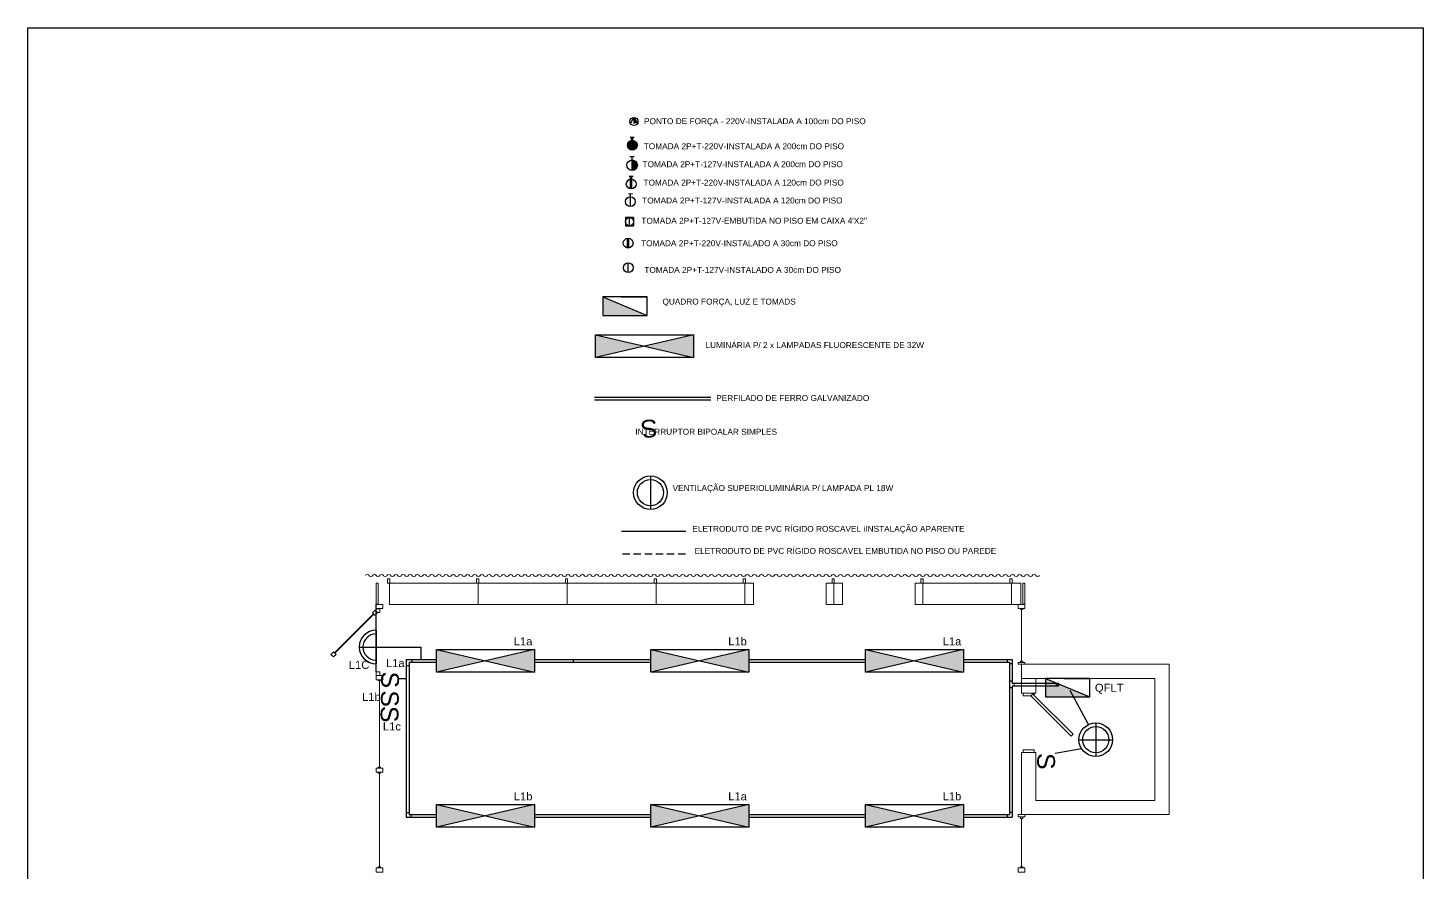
# Model space of a CAD drawing. Extents: x -31682 to -12847, y -2484 to 19259.
# Drawn here: x -31682 to -12847, y 7859 to 19259 of the extents above; entities that cross this region are included whole.
import ezdxf

# ---------------------------------------------------------------- set-up
doc = ezdxf.new("R2010")
doc.units = 0
doc.header["$LTSCALE"] = 5
doc.header["$MEASUREMENT"] = 0
doc.header["$PDMODE"] = 35
doc.header["$PDSIZE"] = 5
doc.linetypes.add('HIDDEN', pattern=[0.375, 0.25, -0.125])
doc.layers.get('Defpoints').update_dxf_attribs({"color": 6, "linetype": 'CONTINUOUS'})
for name, color, linetype, lineweight in [('Anotações', 54, 'CONTINUOUS', 5), ('ArqElet', 11, 'CONTINUOUS', 5), ('Visto', 144, 'CONTINUOUS', 9)]:
    doc.layers.add(name, color=color, linetype=linetype, lineweight=lineweight)
doc.styles.get("Standard").update_dxf_attribs({"font": 'arial.ttf'})

# ---------------------------------------------------------------- blocks, each defined once
blk = doc.blocks.new('lum')
at = {"layer": 'Defpoints'}
h = blk.add_hatch(color=3, dxfattribs=at)
h.dxf.hatch_style = 1
h.paths.add_polyline_path([(-24020, 15113), (-24020, 14807), (-23358, 14960)])
h.paths.add_polyline_path([(-22696, 14807), (-22696, 15113), (-23358, 14960)])
at = {"layer": 'Defpoints', "color": 3}
for p, q in [((-24020, 15113), (-22696, 14807)), ((-22696, 15113), (-24020, 14807))]:
    blk.add_line(p, q, dxfattribs=at)
blk.add_lwpolyline([(-24020, 15113), (-22696, 15113), (-22696, 14807), (-24020, 14807)], close=True, dxfattribs=at)
blk = doc.blocks.new('TP')
at = {"layer": 'Defpoints'}
for p, q in [((7873, -17549), (7782, -17549)), ((7782, -17549), (7782, -17641)), ((7827, -17641), (7827, -17549)), ((7873, -17549), (7873, -17641)), ((7782, -17641), (7873, -17641))]:
    blk.add_line(p, q, dxfattribs=at)
blk.add_circle((7827, -17595), 45.7, dxfattribs=at)

msp = doc.modelspace()

# ---------------------------------------------------------------- hatches: boundary and pattern name
at = {"layer": 'Defpoints'}
h = msp.add_hatch(color=3, dxfattribs=at)
h.dxf.hatch_style = 1
h.paths.add_polyline_path([(-23501, 18050), (-23501, 17968), (-23453, 17968)])
h = msp.add_hatch(color=256, dxfattribs=at)
h.dxf.hatch_style = 1
h.paths.add_polyline_path([(-23514, 17610, 0.371046), (-23458, 17675, 0.371046), (-23514, 17740)])
h.paths.add_polyline_path([(-23534, 17740, 0.371046), (-23590, 17675, 0.371046), (-23534, 17610)])
h = msp.add_hatch(color=256, dxfattribs=at)
h.dxf.hatch_style = 1
h.paths.add_polyline_path([(-23526, 17333, 0.414214), (-23455, 17404, 0.414214), (-23526, 17475)])
h = msp.add_hatch(color=1, dxfattribs=at)
h.dxf.hatch_style = 1
h.paths.add_polyline_path([(-23923, 15375), (-23323, 15375), (-23923, 15625)])
h = msp.add_hatch(color=1, dxfattribs=at)
h.dxf.hatch_style = 1
h.paths.add_polyline_path([(-17945, 10475), (-17945, 10225), (-17345, 10225)])

# ---------------------------------------------------------------- linework, layer by layer
at = {"layer": 'ArqElet'}
for p, q in [((-27126, 11864), (-27119, 11875)), ((-27119, 11875), (-27102, 11879)), ((-27102, 11879), (-27084, 11875)), ((-27084, 11875), (-27070, 11853)), ((-27036, 11853), (-27022, 11875)), ((-27022, 11875), (-27005, 11879)), ((-27005, 11879), (-26988, 11875)), ((-26988, 11875), (-26973, 11853)), ((-26932, 11864), (-26925, 11875)), ((-26925, 11875), (-26908, 11879)), ((-26908, 11879), (-26891, 11875)), ((-26891, 11875), (-26884, 11864)), ((-26835, 11864), (-26828, 11875)), ((-26828, 11875), (-26811, 11879)), ((-26811, 11879), (-26794, 11875)), ((-26794, 11875), (-26787, 11864)), ((-26739, 11864), (-26731, 11875)), ((-26731, 11875), (-26714, 11879)), ((-26714, 11879), (-26697, 11875)), ((-26697, 11875), (-26683, 11853)), ((-26649, 11853), (-26635, 11875)), ((-26635, 11875), (-26618, 11879)), ((-26618, 11879), (-26600, 11875)), ((-26600, 11875), (-26586, 11853)), ((-26552, 11853), (-26538, 11875)), ((-26538, 11875), (-26521, 11879)), ((-26521, 11879), (-26504, 11875)), ((-26504, 11875), (-26489, 11853)), ((-26455, 11853), (-26441, 11875)), ((-26441, 11875), (-26424, 11879)), ((-26424, 11879), (-26407, 11875)), ((-26407, 11875), (-26400, 11864)), ((-26351, 11864), (-26344, 11875)), ((-26344, 11875), (-26327, 11879)), ((-26327, 11879), (-26310, 11875)), ((-26310, 11875), (-26303, 11864)), ((-26255, 11864), (-26247, 11875)), ((-26247, 11875), (-26230, 11879)), ((-26230, 11879), (-26213, 11875)), ((-26213, 11875), (-26206, 11864)), ((-26158, 11864), (-26151, 11875)), ((-26151, 11875), (-26134, 11879)), ((-26134, 11879), (-26116, 11875)), ((-26116, 11875), (-26109, 11864)), ((-26061, 11864), (-26054, 11875)), ((-26054, 11875), (-26037, 11879)), ((-26037, 11879), (-26020, 11875)), ((-26020, 11875), (-26013, 11864)), ((-25964, 11864), (-25957, 11875)), ((-25957, 11875), (-25940, 11879)), ((-25940, 11879), (-25923, 11875)), ((-25923, 11875), (-25909, 11853)), ((-25874, 11853), (-25860, 11875)), ((-25860, 11875), (-25843, 11879)), ((-25843, 11879), (-25826, 11875)), ((-25826, 11875), (-25819, 11864)), ((-25771, 11864), (-25763, 11875)), ((-25763, 11875), (-25746, 11879)), ((-25746, 11879), (-25729, 11875)), ((-25729, 11875), (-25722, 11864)), ((-25681, 11853), (-25667, 11875)), ((-25667, 11875), (-25650, 11879)), ((-25650, 11879), (-25632, 11875)), ((-25632, 11875), (-25625, 11864)), ((-25577, 11864), (-25570, 11875)), ((-25570, 11875), (-25553, 11879)), ((-25553, 11879), (-25536, 11875)), ((-25536, 11875), (-25529, 11864)), ((-25480, 11864), (-25473, 11875)), ((-25473, 11875), (-25456, 11879)), ((-25456, 11879), (-25439, 11875)), ((-25439, 11875), (-25432, 11864)), ((-25383, 11864), (-25376, 11875)), ((-25376, 11875), (-25359, 11879)), ((-25359, 11879), (-25342, 11875)), ((-25342, 11875), (-25335, 11864)), ((-25287, 11864), (-25279, 11875)), ((-25279, 11875), (-25262, 11879)), ((-25262, 11879), (-25245, 11875)), ((-25245, 11875), (-25238, 11864)), ((-25190, 11864), (-25183, 11875)), ((-25183, 11875), (-25166, 11879)), ((-25166, 11879), (-25148, 11875)), ((-25148, 11875), (-25134, 11853)), ((-25093, 11864), (-25086, 11875)), ((-25086, 11875), (-25069, 11879)), ((-25069, 11879), (-25052, 11875)), ((-25052, 11875), (-25045, 11864)), ((-24996, 11864), (-24989, 11875)), ((-24989, 11875), (-24972, 11879)), ((-24972, 11879), (-24955, 11875)), ((-24955, 11875), (-24948, 11864)), ((-24899, 11864), (-24892, 11875)), ((-24892, 11875), (-24875, 11879)), ((-24875, 11879), (-24858, 11875)), ((-24858, 11875), (-24851, 11864)), ((-24803, 11864), (-24795, 11875)), ((-24795, 11875), (-24778, 11879)), ((-24778, 11879), (-24761, 11875)), ((-24761, 11875), (-24754, 11864)), ((-24706, 11864), (-24699, 11875)), ((-24699, 11875), (-24682, 11879)), ((-24682, 11879), (-24664, 11875)), ((-24664, 11875), (-24650, 11853)), ((-24609, 11864), (-24602, 11875)), ((-24602, 11875), (-24585, 11879)), ((-24585, 11879), (-24568, 11875)), ((-24568, 11875), (-24553, 11853)), ((-24519, 11853), (-24505, 11875)), ((-24505, 11875), (-24488, 11879)), ((-24488, 11879), (-24471, 11875)), ((-24471, 11875), (-24464, 11864)), ((-24422, 11853), (-24408, 11875)), ((-24408, 11875), (-24391, 11879)), ((-24391, 11879), (-24374, 11875)), ((-24374, 11875), (-24360, 11853)), ((-24319, 11864), (-24311, 11875)), ((-24311, 11875), (-24294, 11879)), ((-24294, 11879), (-24277, 11875)), ((-24277, 11875), (-24263, 11853)), ((-24222, 11864), (-24215, 11875)), ((-24215, 11875), (-24198, 11879)), ((-24198, 11879), (-24180, 11875)), ((-24180, 11875), (-24173, 11864)), ((-24125, 11864), (-24118, 11875)), ((-24118, 11875), (-24101, 11879)), ((-24101, 11879), (-24084, 11875)), ((-24084, 11875), (-24069, 11853)), ((-24028, 11864), (-24021, 11875)), ((-24021, 11875), (-24004, 11879)), ((-24004, 11879), (-23987, 11875)), ((-23987, 11875), (-23980, 11864)), ((-23931, 11864), (-23924, 11875)), ((-23924, 11875), (-23907, 11879)), ((-23907, 11879), (-23890, 11875)), ((-23890, 11875), (-23883, 11864)), ((-23835, 11864), (-23828, 11875)), ((-23828, 11875), (-23810, 11879)), ((-23810, 11879), (-23793, 11875)), ((-23793, 11875), (-23779, 11853)), ((-23745, 11853), (-23731, 11875)), ((-23731, 11875), (-23714, 11879)), ((-23714, 11879), (-23696, 11875)), ((-23696, 11875), (-23689, 11864)), ((-23641, 11864), (-23634, 11875)), ((-23634, 11875), (-23617, 11879)), ((-23617, 11879), (-23600, 11875)), ((-23600, 11875), (-23593, 11864)), ((-23544, 11864), (-23537, 11875)), ((-23537, 11875), (-23520, 11879)), ((-23520, 11879), (-23503, 11875)), ((-23503, 11875), (-23489, 11853)), ((-23454, 11853), (-23440, 11875)), ((-23440, 11875), (-23423, 11879)), ((-23423, 11879), (-23406, 11875)), ((-23406, 11875), (-23399, 11864)), ((-23358, 11853), (-23344, 11875)), ((-23344, 11875), (-23326, 11879)), ((-23326, 11879), (-23309, 11875)), ((-23309, 11875), (-23295, 11853)), ((-23261, 11853), (-23247, 11875)), ((-23247, 11875), (-23230, 11879)), ((-23230, 11879), (-23212, 11875)), ((-23212, 11875), (-23198, 11853)), ((-23164, 11853), (-23150, 11875)), ((-23150, 11875), (-23133, 11879)), ((-23133, 11879), (-23116, 11875)), ((-23116, 11875), (-23102, 11853)), ((-23060, 11864), (-23053, 11875)), ((-23053, 11875), (-23036, 11879)), ((-23036, 11879), (-23019, 11875)), ((-23019, 11875), (-23012, 11864)), ((-22963, 11864), (-22956, 11875)), ((-22956, 11875), (-22939, 11879)), ((-22939, 11879), (-22922, 11875)), ((-22922, 11875), (-22915, 11864)), ((-22867, 11864), (-22860, 11875)), ((-22860, 11875), (-22842, 11879)), ((-22842, 11879), (-22825, 11875)), ((-22825, 11875), (-22818, 11864)), ((-22770, 11864), (-22763, 11875)), ((-22763, 11875), (-22746, 11879)), ((-22746, 11879), (-22728, 11875)), ((-22728, 11875), (-22721, 11864)), ((-22673, 11864), (-22666, 11875)), ((-22666, 11875), (-22649, 11879)), ((-22649, 11879), (-22632, 11875)), ((-22632, 11875), (-22625, 11864)), ((-22576, 11864), (-22569, 11875)), ((-22569, 11875), (-22552, 11879)), ((-22552, 11879), (-22535, 11875)), ((-22535, 11875), (-22528, 11864)), ((-22479, 11864), (-22472, 11875)), ((-22472, 11875), (-22455, 11879)), ((-22455, 11879), (-22438, 11875)), ((-22438, 11875), (-22431, 11864)), ((-22383, 11864), (-22376, 11875)), ((-22376, 11875), (-22358, 11879)), ((-22358, 11879), (-22341, 11875)), ((-22341, 11875), (-22334, 11864)), ((-22286, 11864), (-22279, 11875)), ((-22279, 11875), (-22262, 11879)), ((-22262, 11879), (-22244, 11875)), ((-22244, 11875), (-22237, 11864)), ((-22189, 11864), (-22182, 11875)), ((-22182, 11875), (-22165, 11879)), ((-22165, 11879), (-22148, 11875)), ((-22148, 11875), (-22141, 11864)), ((-22092, 11864), (-22085, 11875)), ((-22085, 11875), (-22068, 11879)), ((-22068, 11879), (-22051, 11875)), ((-22051, 11875), (-22044, 11864)), ((-21995, 11864), (-21988, 11875)), ((-21988, 11875), (-21971, 11879)), ((-21971, 11879), (-21954, 11875)), ((-21954, 11875), (-21947, 11864)), ((-21899, 11864), (-21892, 11875)), ((-21892, 11875), (-21874, 11879)), ((-21874, 11879), (-21857, 11875)), ((-21857, 11875), (-21850, 11864)), ((-21802, 11864), (-21795, 11875)), ((-21795, 11875), (-21778, 11879)), ((-21778, 11879), (-21760, 11875)), ((-21760, 11875), (-21753, 11864)), ((-21705, 11864), (-21698, 11875)), ((-21698, 11875), (-21681, 11879)), ((-21681, 11879), (-21664, 11875)), ((-21664, 11875), (-21657, 11864)), ((-21608, 11864), (-21601, 11875)), ((-21601, 11875), (-21584, 11879)), ((-21584, 11879), (-21567, 11875)), ((-21567, 11875), (-21560, 11864)), ((-21511, 11864), (-21504, 11875)), ((-21504, 11875), (-21487, 11879)), ((-21487, 11879), (-21470, 11875)), ((-21470, 11875), (-21463, 11864)), ((-21422, 11853), (-21408, 11875)), ((-21408, 11875), (-21390, 11879)), ((-21390, 11879), (-21373, 11875)), ((-21373, 11875), (-21359, 11853)), ((-21325, 11853), (-21311, 11875)), ((-21311, 11875), (-21294, 11879)), ((-21294, 11879), (-21276, 11875)), ((-21276, 11875), (-21269, 11864)), ((-21221, 11864), (-21214, 11875)), ((-21214, 11875), (-21197, 11879)), ((-21197, 11879), (-21180, 11875)), ((-21180, 11875), (-21173, 11864)), ((-21124, 11864), (-21117, 11875)), ((-21117, 11875), (-21100, 11879)), ((-21100, 11879), (-21083, 11875)), ((-21083, 11875), (-21069, 11853)), ((-21034, 11853), (-21020, 11875)), ((-21020, 11875), (-21003, 11879)), ((-21003, 11879), (-20986, 11875)), ((-20986, 11875), (-20972, 11853)), ((-20938, 11853), (-20924, 11875)), ((-20924, 11875), (-20906, 11879)), ((-20906, 11879), (-20889, 11875)), ((-20889, 11875), (-20875, 11853)), ((-20841, 11853), (-20827, 11875)), ((-20827, 11875), (-20810, 11879)), ((-20810, 11879), (-20792, 11875)), ((-20792, 11875), (-20778, 11853)), ((-20737, 11864), (-20730, 11875)), ((-20730, 11875), (-20713, 11879)), ((-20713, 11879), (-20696, 11875)), ((-20696, 11875), (-20689, 11864)), ((-20640, 11864), (-20633, 11875)), ((-20633, 11875), (-20616, 11879)), ((-20616, 11879), (-20599, 11875)), ((-20599, 11875), (-20592, 11864)), ((-20550, 11853), (-20536, 11875)), ((-20536, 11875), (-20519, 11879)), ((-20519, 11879), (-20502, 11875)), ((-20502, 11875), (-20488, 11853)), ((-20454, 11853), (-20440, 11875)), ((-20440, 11875), (-20422, 11879)), ((-20422, 11879), (-20405, 11875)), ((-20405, 11875), (-20391, 11853)), ((-20357, 11853), (-20343, 11875)), ((-20343, 11875), (-20326, 11879)), ((-20326, 11879), (-20308, 11875)), ((-20308, 11875), (-20294, 11853)), ((-20253, 11864), (-20246, 11875)), ((-20246, 11875), (-20229, 11879)), ((-20229, 11879), (-20212, 11875)), ((-20212, 11875), (-20205, 11864)), ((-20156, 11864), (-20149, 11875)), ((-20149, 11875), (-20132, 11879)), ((-20132, 11879), (-20115, 11875)), ((-20115, 11875), (-20108, 11864)), ((-20059, 11864), (-20052, 11875)), ((-20052, 11875), (-20035, 11879)), ((-20035, 11879), (-20018, 11875)), ((-20018, 11875), (-20011, 11864)), ((-19963, 11864), (-19956, 11875)), ((-19956, 11875), (-19938, 11879)), ((-19938, 11879), (-19921, 11875)), ((-19921, 11875), (-19914, 11864)), ((-19866, 11864), (-19859, 11875)), ((-19859, 11875), (-19842, 11879)), ((-19842, 11879), (-19824, 11875)), ((-19824, 11875), (-19817, 11864)), ((-19769, 11864), (-19762, 11875)), ((-19762, 11875), (-19745, 11879)), ((-19745, 11879), (-19728, 11875)), ((-19728, 11875), (-19721, 11864)), ((-19679, 11853), (-19665, 11875)), ((-19665, 11875), (-19648, 11879)), ((-19648, 11879), (-19631, 11875)), ((-19631, 11875), (-19617, 11853)), ((-19582, 11853), (-19568, 11875)), ((-19568, 11875), (-19551, 11879)), ((-19551, 11879), (-19534, 11875)), ((-19534, 11875), (-19520, 11853)), ((-19486, 11853), (-19472, 11875)), ((-19472, 11875), (-19454, 11879)), ((-19454, 11879), (-19437, 11875)), ((-19437, 11875), (-19423, 11853)), ((-19382, 11864), (-19375, 11875)), ((-19375, 11875), (-19358, 11879)), ((-19358, 11879), (-19340, 11875)), ((-19340, 11875), (-19333, 11864)), ((-19285, 11864), (-19278, 11875)), ((-19278, 11875), (-19261, 11879)), ((-19261, 11879), (-19244, 11875)), ((-19244, 11875), (-19237, 11864)), ((-19188, 11864), (-19181, 11875)), ((-19181, 11875), (-19164, 11879)), ((-19164, 11879), (-19147, 11875)), ((-19147, 11875), (-19140, 11864)), ((-19091, 11864), (-19084, 11875)), ((-19084, 11875), (-19067, 11879)), ((-19067, 11879), (-19050, 11875)), ((-19050, 11875), (-19043, 11864)), ((-18995, 11864), (-18988, 11875)), ((-18988, 11875), (-18970, 11879)), ((-18970, 11879), (-18953, 11875)), ((-18953, 11875), (-18946, 11864)), ((-18905, 11853), (-18891, 11875)), ((-18891, 11875), (-18874, 11879)), ((-18874, 11879), (-18856, 11875)), ((-18856, 11875), (-18842, 11853)), ((-18808, 11853), (-18794, 11875)), ((-18794, 11875), (-18777, 11879)), ((-18777, 11879), (-18760, 11875)), ((-18760, 11875), (-18753, 11864)), ((-18704, 11864), (-18697, 11875)), ((-18697, 11875), (-18680, 11879)), ((-18680, 11879), (-18663, 11875)), ((-18663, 11875), (-18656, 11864)), ((-18607, 11864), (-18600, 11875)), ((-18600, 11875), (-18583, 11879)), ((-18583, 11879), (-18566, 11875)), ((-18566, 11875), (-18559, 11864)), ((-18511, 11864), (-18504, 11875)), ((-18504, 11875), (-18486, 11879)), ((-18486, 11879), (-18469, 11875)), ((-18469, 11875), (-18462, 11864)), ((-18414, 11864), (-18407, 11875)), ((-18407, 11875), (-18390, 11879)), ((-18390, 11879), (-18372, 11875)), ((-18372, 11875), (-18365, 11864)), ((-18317, 11864), (-18310, 11875)), ((-18310, 11875), (-18293, 11879)), ((-18293, 11879), (-18276, 11875)), ((-18276, 11875), (-18269, 11864)), ((-18220, 11864), (-18213, 11875)), ((-18213, 11875), (-18196, 11879)), ((-18196, 11879), (-18179, 11875)), ((-18179, 11875), (-18172, 11864)), ((-18123, 11864), (-18116, 11875)), ((-18116, 11875), (-18099, 11879)), ((-18099, 11879), (-18082, 11875)), ((-18082, 11875), (-18075, 11864)), ((-27070, 11853), (-27053, 11849)), ((-27053, 11849), (-27036, 11853)), ((-26982, 11759), (-26952, 11759)), ((-26982, 11475), (-26982, 11759)), ((-26973, 11853), (-26956, 11849)), ((-26956, 11849), (-26939, 11853)), ((-26952, 11475), (-26952, 11759)), ((-26939, 11853), (-26932, 11864)), ((-26884, 11864), (-26877, 11853)), ((-26877, 11853), (-26860, 11849)), ((-26860, 11849), (-26842, 11853)), ((-26842, 11853), (-26835, 11864)), ((-26826, 11759), (-26826, 11819)), ((-26826, 11819), (-26796, 11819)), ((-26796, 11759), (-26826, 11759)), ((-26802, 11759), (-25602, 11759)), ((-26802, 11473), (-26802, 11759)), ((-26796, 11819), (-26796, 11759)), ((-26787, 11864), (-26780, 11853)), ((-26780, 11853), (-26763, 11849)), ((-26763, 11849), (-26746, 11853)), ((-26746, 11853), (-26739, 11864)), ((-26683, 11853), (-26666, 11849)), ((-26666, 11849), (-26649, 11853)), ((-26586, 11853), (-26569, 11849)), ((-26569, 11849), (-26552, 11853)), ((-26489, 11853), (-26472, 11849)), ((-26472, 11849), (-26455, 11853)), ((-26400, 11864), (-26393, 11853)), ((-26393, 11853), (-26376, 11849)), ((-26376, 11849), (-26358, 11853)), ((-26358, 11853), (-26351, 11864)), ((-26303, 11864), (-26296, 11853)), ((-26296, 11853), (-26279, 11849)), ((-26279, 11849), (-26262, 11853)), ((-26262, 11853), (-26255, 11864)), ((-26206, 11864), (-26199, 11853)), ((-26199, 11853), (-26182, 11849)), ((-26182, 11849), (-26165, 11853)), ((-26165, 11853), (-26158, 11864)), ((-26109, 11864), (-26102, 11853)), ((-26102, 11853), (-26085, 11849)), ((-26085, 11849), (-26068, 11853)), ((-26068, 11853), (-26061, 11864)), ((-26013, 11864), (-26005, 11853)), ((-26005, 11853), (-25988, 11849)), ((-25988, 11849), (-25971, 11853)), ((-25971, 11853), (-25964, 11864)), ((-25909, 11853), (-25892, 11849)), ((-25892, 11849), (-25874, 11853)), ((-25819, 11864), (-25812, 11853)), ((-25812, 11853), (-25795, 11849)), ((-25795, 11849), (-25778, 11853)), ((-25778, 11853), (-25771, 11864)), ((-25722, 11864), (-25715, 11853)), ((-25715, 11853), (-25698, 11849)), ((-25698, 11849), (-25681, 11853)), ((-25626, 11759), (-25626, 11819)), ((-25626, 11819), (-25596, 11819)), ((-25596, 11759), (-25626, 11759)), ((-25625, 11864), (-25618, 11853)), ((-25618, 11853), (-25601, 11849)), ((-25602, 11473), (-25602, 11759)), ((-25602, 11759), (-24402, 11759)), ((-25602, 11473), (-25602, 11759)), ((-25601, 11849), (-25584, 11853)), ((-25596, 11819), (-25596, 11759)), ((-25584, 11853), (-25577, 11864)), ((-25529, 11864), (-25521, 11853)), ((-25521, 11853), (-25504, 11849)), ((-25504, 11849), (-25487, 11853)), ((-25487, 11853), (-25480, 11864)), ((-25432, 11864), (-25425, 11853)), ((-25425, 11853), (-25408, 11849)), ((-25408, 11849), (-25390, 11853)), ((-25390, 11853), (-25383, 11864)), ((-25335, 11864), (-25328, 11853)), ((-25328, 11853), (-25311, 11849)), ((-25311, 11849), (-25294, 11853)), ((-25294, 11853), (-25287, 11864)), ((-25238, 11864), (-25231, 11853)), ((-25231, 11853), (-25214, 11849)), ((-25214, 11849), (-25197, 11853)), ((-25197, 11853), (-25190, 11864)), ((-25134, 11853), (-25117, 11849)), ((-25117, 11849), (-25100, 11853)), ((-25100, 11853), (-25093, 11864)), ((-25045, 11864), (-25037, 11853)), ((-25037, 11853), (-25020, 11849)), ((-25020, 11849), (-25003, 11853)), ((-25003, 11853), (-24996, 11864)), ((-24948, 11864), (-24941, 11853)), ((-24941, 11853), (-24924, 11849)), ((-24924, 11849), (-24906, 11853)), ((-24906, 11853), (-24899, 11864)), ((-24851, 11864), (-24844, 11853)), ((-24844, 11853), (-24827, 11849)), ((-24827, 11849), (-24810, 11853)), ((-24810, 11853), (-24803, 11864)), ((-24754, 11864), (-24747, 11853)), ((-24747, 11853), (-24730, 11849)), ((-24730, 11849), (-24713, 11853)), ((-24713, 11853), (-24706, 11864)), ((-24650, 11853), (-24633, 11849)), ((-24633, 11849), (-24616, 11853)), ((-24616, 11853), (-24609, 11864)), ((-24553, 11853), (-24536, 11849)), ((-24536, 11849), (-24519, 11853)), ((-24464, 11864), (-24457, 11853)), ((-24457, 11853), (-24440, 11849)), ((-24440, 11849), (-24422, 11853)), ((-24426, 11759), (-24426, 11819)), ((-24426, 11819), (-24396, 11819)), ((-24396, 11759), (-24426, 11759)), ((-24402, 11473), (-24402, 11759)), ((-24402, 11759), (-23202, 11759)), ((-24402, 11473), (-24402, 11759)), ((-24396, 11819), (-24396, 11759)), ((-24360, 11853), (-24343, 11849)), ((-24343, 11849), (-24326, 11853)), ((-24326, 11853), (-24319, 11864)), ((-24263, 11853), (-24246, 11849)), ((-24246, 11849), (-24229, 11853)), ((-24229, 11853), (-24222, 11864)), ((-24173, 11864), (-24166, 11853)), ((-24166, 11853), (-24149, 11849)), ((-24149, 11849), (-24132, 11853)), ((-24132, 11853), (-24125, 11864)), ((-24069, 11853), (-24052, 11849)), ((-24052, 11849), (-24035, 11853)), ((-24035, 11853), (-24028, 11864)), ((-23980, 11864), (-23973, 11853)), ((-23973, 11853), (-23956, 11849)), ((-23956, 11849), (-23938, 11853)), ((-23938, 11853), (-23931, 11864)), ((-23883, 11864), (-23876, 11853)), ((-23876, 11853), (-23859, 11849)), ((-23859, 11849), (-23842, 11853)), ((-23842, 11853), (-23835, 11864)), ((-23779, 11853), (-23762, 11849)), ((-23762, 11849), (-23745, 11853)), ((-23689, 11864), (-23682, 11853)), ((-23682, 11853), (-23665, 11849)), ((-23665, 11849), (-23648, 11853)), ((-23648, 11853), (-23641, 11864)), ((-23593, 11864), (-23586, 11853)), ((-23586, 11853), (-23568, 11849)), ((-23568, 11849), (-23551, 11853)), ((-23551, 11853), (-23544, 11864)), ((-23489, 11853), (-23472, 11849)), ((-23472, 11849), (-23454, 11853)), ((-23399, 11864), (-23392, 11853)), ((-23392, 11853), (-23375, 11849)), ((-23375, 11849), (-23358, 11853)), ((-23295, 11853), (-23278, 11849)), ((-23278, 11849), (-23261, 11853)), ((-23226, 11759), (-23226, 11819)), ((-23226, 11819), (-23196, 11819)), ((-23196, 11759), (-23226, 11759)), ((-23202, 11759), (-22002, 11759)), ((-23202, 11473), (-23202, 11759)), ((-23202, 11473), (-23202, 11759)), ((-23198, 11853), (-23181, 11849)), ((-23196, 11819), (-23196, 11759)), ((-23181, 11849), (-23164, 11853)), ((-23102, 11853), (-23084, 11849)), ((-23084, 11849), (-23067, 11853)), ((-23067, 11853), (-23060, 11864)), ((-23012, 11864), (-23005, 11853)), ((-23005, 11853), (-22988, 11849)), ((-22988, 11849), (-22970, 11853)), ((-22970, 11853), (-22963, 11864)), ((-22915, 11864), (-22908, 11853)), ((-22908, 11853), (-22891, 11849)), ((-22891, 11849), (-22874, 11853)), ((-22874, 11853), (-22867, 11864)), ((-22818, 11864), (-22811, 11853)), ((-22811, 11853), (-22794, 11849)), ((-22794, 11849), (-22777, 11853)), ((-22777, 11853), (-22770, 11864)), ((-22721, 11864), (-22714, 11853)), ((-22714, 11853), (-22697, 11849)), ((-22697, 11849), (-22680, 11853)), ((-22680, 11853), (-22673, 11864)), ((-22625, 11864), (-22618, 11853)), ((-22618, 11853), (-22600, 11849)), ((-22600, 11849), (-22583, 11853)), ((-22583, 11853), (-22576, 11864)), ((-22528, 11864), (-22521, 11853)), ((-22521, 11853), (-22504, 11849)), ((-22504, 11849), (-22486, 11853)), ((-22486, 11853), (-22479, 11864)), ((-22431, 11864), (-22424, 11853)), ((-22424, 11853), (-22407, 11849)), ((-22407, 11849), (-22390, 11853)), ((-22390, 11853), (-22383, 11864)), ((-22334, 11864), (-22327, 11853)), ((-22327, 11853), (-22310, 11849)), ((-22310, 11849), (-22293, 11853)), ((-22293, 11853), (-22286, 11864)), ((-22237, 11864), (-22230, 11853)), ((-22230, 11853), (-22213, 11849)), ((-22213, 11849), (-22196, 11853)), ((-22196, 11853), (-22189, 11864)), ((-22141, 11864), (-22134, 11853)), ((-22134, 11853), (-22116, 11849)), ((-22116, 11849), (-22099, 11853)), ((-22099, 11853), (-22092, 11864)), ((-22044, 11864), (-22037, 11853)), ((-22037, 11853), (-22020, 11849)), ((-22026, 11759), (-22026, 11819)), ((-22026, 11819), (-21996, 11819)), ((-21996, 11759), (-22026, 11759)), ((-22020, 11849), (-22002, 11853)), ((-22002, 11853), (-21995, 11864)), ((-22002, 11759), (-21885, 11759)), ((-22002, 11473), (-22002, 11759)), ((-22002, 11473), (-22002, 11759)), ((-21996, 11819), (-21996, 11759)), ((-21947, 11864), (-21940, 11853)), ((-21940, 11853), (-21923, 11849)), ((-21923, 11849), (-21906, 11853)), ((-21906, 11853), (-21899, 11864)), ((-21885, 11759), (-21885, 11473)), ((-21850, 11864), (-21843, 11853)), ((-21843, 11853), (-21826, 11849)), ((-21826, 11849), (-21809, 11853)), ((-21809, 11853), (-21802, 11864)), ((-21753, 11864), (-21746, 11853)), ((-21746, 11853), (-21729, 11849)), ((-21729, 11849), (-21712, 11853)), ((-21712, 11853), (-21705, 11864)), ((-21657, 11864), (-21650, 11853)), ((-21650, 11853), (-21632, 11849)), ((-21632, 11849), (-21615, 11853)), ((-21615, 11853), (-21608, 11864)), ((-21560, 11864), (-21553, 11853)), ((-21553, 11853), (-21536, 11849)), ((-21536, 11849), (-21518, 11853)), ((-21518, 11853), (-21511, 11864)), ((-21463, 11864), (-21456, 11853)), ((-21456, 11853), (-21439, 11849)), ((-21439, 11849), (-21422, 11853)), ((-21359, 11853), (-21342, 11849)), ((-21342, 11849), (-21325, 11853)), ((-21269, 11864), (-21262, 11853)), ((-21262, 11853), (-21245, 11849)), ((-21245, 11849), (-21228, 11853)), ((-21228, 11853), (-21221, 11864)), ((-21173, 11864), (-21166, 11853)), ((-21166, 11853), (-21148, 11849)), ((-21148, 11849), (-21131, 11853)), ((-21131, 11853), (-21124, 11864)), ((-21069, 11853), (-21052, 11849)), ((-21052, 11849), (-21034, 11853)), ((-20972, 11853), (-20955, 11849)), ((-20955, 11849), (-20938, 11853)), ((-20904, 11759), (-20802, 11759)), ((-20904, 11473), (-20904, 11759)), ((-20875, 11853), (-20858, 11849)), ((-20858, 11849), (-20841, 11853)), ((-20826, 11759), (-20826, 11819)), ((-20826, 11819), (-20796, 11819)), ((-20796, 11759), (-20826, 11759)), ((-20802, 11473), (-20802, 11759)), ((-20802, 11759), (-20685, 11759)), ((-20802, 11473), (-20802, 11759)), ((-20796, 11819), (-20796, 11759)), ((-20778, 11853), (-20761, 11849)), ((-20761, 11849), (-20744, 11853)), ((-20744, 11853), (-20737, 11864)), ((-20689, 11864), (-20682, 11853)), ((-20685, 11759), (-20685, 11473)), ((-20682, 11853), (-20664, 11849)), ((-20664, 11849), (-20647, 11853)), ((-20647, 11853), (-20640, 11864)), ((-20592, 11864), (-20585, 11853)), ((-20585, 11853), (-20568, 11849)), ((-20568, 11849), (-20550, 11853)), ((-20488, 11853), (-20471, 11849)), ((-20471, 11849), (-20454, 11853)), ((-20391, 11853), (-20374, 11849)), ((-20374, 11849), (-20357, 11853)), ((-20294, 11853), (-20277, 11849)), ((-20277, 11849), (-20260, 11853)), ((-20260, 11853), (-20253, 11864)), ((-20205, 11864), (-20198, 11853)), ((-20198, 11853), (-20180, 11849)), ((-20180, 11849), (-20163, 11853)), ((-20163, 11853), (-20156, 11864)), ((-20108, 11864), (-20101, 11853)), ((-20101, 11853), (-20084, 11849)), ((-20084, 11849), (-20066, 11853)), ((-20066, 11853), (-20059, 11864)), ((-20011, 11864), (-20004, 11853)), ((-20004, 11853), (-19987, 11849)), ((-19987, 11849), (-19970, 11853)), ((-19970, 11853), (-19963, 11864)), ((-19914, 11864), (-19907, 11853)), ((-19907, 11853), (-19890, 11849)), ((-19890, 11849), (-19873, 11853)), ((-19873, 11853), (-19866, 11864)), ((-19817, 11864), (-19810, 11853)), ((-19810, 11853), (-19793, 11849)), ((-19793, 11849), (-19776, 11853)), ((-19776, 11853), (-19769, 11864)), ((-19721, 11864), (-19714, 11853)), ((-19714, 11853), (-19696, 11849)), ((-19704, 11759), (-19602, 11759)), ((-19704, 11473), (-19704, 11759)), ((-19696, 11849), (-19679, 11853)), ((-19626, 11759), (-19626, 11819)), ((-19626, 11819), (-19596, 11819)), ((-19596, 11759), (-19626, 11759)), ((-19617, 11853), (-19600, 11849)), ((-19602, 11473), (-19602, 11759)), ((-19602, 11759), (-18402, 11759)), ((-19602, 11473), (-19602, 11759)), ((-19600, 11849), (-19582, 11853)), ((-19596, 11819), (-19596, 11759)), ((-19520, 11853), (-19503, 11849)), ((-19503, 11849), (-19486, 11853)), ((-19423, 11853), (-19406, 11849)), ((-19406, 11849), (-19389, 11853)), ((-19389, 11853), (-19382, 11864)), ((-19333, 11864), (-19326, 11853)), ((-19326, 11853), (-19309, 11849)), ((-19309, 11849), (-19292, 11853)), ((-19292, 11853), (-19285, 11864)), ((-19237, 11864), (-19230, 11853)), ((-19230, 11853), (-19212, 11849)), ((-19212, 11849), (-19195, 11853)), ((-19195, 11853), (-19188, 11864)), ((-19140, 11864), (-19133, 11853)), ((-19133, 11853), (-19116, 11849)), ((-19116, 11849), (-19098, 11853)), ((-19098, 11853), (-19091, 11864)), ((-19043, 11864), (-19036, 11853)), ((-19036, 11853), (-19019, 11849)), ((-19019, 11849), (-19002, 11853)), ((-19002, 11853), (-18995, 11864)), ((-18946, 11864), (-18939, 11853)), ((-18939, 11853), (-18922, 11849)), ((-18922, 11849), (-18905, 11853)), ((-18842, 11853), (-18825, 11849)), ((-18825, 11849), (-18808, 11853)), ((-18753, 11864), (-18746, 11853)), ((-18746, 11853), (-18728, 11849)), ((-18728, 11849), (-18711, 11853)), ((-18711, 11853), (-18704, 11864)), ((-18656, 11864), (-18649, 11853)), ((-18649, 11853), (-18632, 11849)), ((-18632, 11849), (-18614, 11853)), ((-18614, 11853), (-18607, 11864)), ((-18559, 11864), (-18552, 11853)), ((-18552, 11853), (-18535, 11849)), ((-18535, 11849), (-18518, 11853)), ((-18518, 11853), (-18511, 11864)), ((-18462, 11864), (-18455, 11853)), ((-18455, 11853), (-18438, 11849)), ((-18438, 11849), (-18421, 11853)), ((-18426, 11759), (-18426, 11819)), ((-18426, 11819), (-18396, 11819)), ((-18396, 11759), (-18426, 11759)), ((-18421, 11853), (-18414, 11864)), ((-18402, 11473), (-18402, 11759)), ((-18402, 11759), (-18277, 11759)), ((-18402, 11473), (-18402, 11759)), ((-18396, 11819), (-18396, 11759)), ((-18365, 11864), (-18358, 11853)), ((-18358, 11853), (-18341, 11849)), ((-18341, 11849), (-18324, 11853)), ((-18324, 11853), (-18317, 11864)), ((-18277, 11473), (-18277, 11759)), ((-18269, 11864), (-18262, 11853)), ((-18262, 11853), (-18244, 11849)), ((-18252, 11759), (-18222, 11759)), ((-18252, 11475), (-18252, 11759)), ((-18244, 11849), (-18227, 11853)), ((-18227, 11853), (-18220, 11864)), ((-18222, 11475), (-18222, 11759)), ((-18172, 11864), (-18165, 11853)), ((-18165, 11853), (-18148, 11849)), ((-18148, 11849), (-18130, 11853)), ((-18130, 11853), (-18123, 11864)), ((-18075, 11864), (-18068, 11853)), ((-18068, 11853), (-18051, 11849)), ((-18051, 11849), (-18034, 11853)), ((-18034, 11853), (-18027, 11864)), ((-27017, 11346), (-27544, 10820)), ((-27014, 11342), (-27540, 10817)), ((-26996, 11395), (-27032, 11360)), ((-27032, 11360), (-27017, 11346)), ((-27017, 11346), (-27014, 11342)), ((-27014, 11342), (-26996, 11324)), ((-26996, 11395), (-26982, 11381)), ((-26961, 11360), (-26996, 11324)), ((-26952, 11475), (-26982, 11475)), ((-26982, 11473), (-26892, 11473)), ((-26982, 11417), (-26982, 11473)), ((-26982, 11417), (-26892, 11417)), ((-26982, 11413), (-26932, 11413)), ((-26982, 11413), (-26982, 11381)), ((-26982, 11381), (-26964, 11363)), ((-26964, 11363), (-26932, 11363)), ((-26964, 11363), (-26961, 11360)), ((-26932, 11413), (-26932, 11363)), ((-26892, 11417), (-26892, 11473)), ((-26802, 11473), (-25602, 11473)), ((-25602, 11473), (-24402, 11473)), ((-24402, 11473), (-23202, 11473)), ((-23202, 11473), (-22002, 11473)), ((-22002, 11473), (-21885, 11473)), ((-20904, 11473), (-20802, 11473)), ((-20802, 11473), (-20685, 11473)), ((-19704, 11473), (-19602, 11473)), ((-19602, 11473), (-18402, 11473)), ((-18402, 11473), (-18277, 11473)), ((-18222, 11473), (-18312, 11473)), ((-18312, 11417), (-18312, 11473)), ((-18312, 11417), (-18282, 11417)), ((-18252, 11417), (-18282, 11417)), ((-18282, 11403), (-18282, 11417)), ((-18270, 11403), (-18282, 11403)), ((-18267, 11403), (-18270, 11403)), ((-18270, 10709), (-18270, 11403)), ((-18252, 11403), (-18267, 11403)), ((-18267, 10709), (-18267, 11403)), ((-18222, 11475), (-18252, 11475)), ((-18252, 11417), (-18222, 11417)), ((-18252, 11403), (-18252, 11417)), ((-18222, 11417), (-18222, 11473)), ((-26932, 10563), (-26982, 10563)), ((-26982, 10563), (-26982, 10513)), ((-26932, 10563), (-26932, 10513)), ((-18312, 10665), (-18312, 10691)), ((-18312, 10691), (-18282, 10691)), ((-18222, 10665), (-18312, 10665)), ((-18282, 10691), (-18282, 10709)), ((-18282, 10709), (-18270, 10709)), ((-18282, 10691), (-18252, 10691)), ((-18270, 10709), (-18267, 10709)), ((-18267, 10709), (-18252, 10709)), ((-18267, 10475), (-18267, 10665)), ((-18252, 10691), (-18252, 10709)), ((-18252, 10691), (-18222, 10691)), ((-16277, 10665), (-18229, 10665)), ((-18222, 10665), (-18222, 10691)), ((-16277, 10665), (-16277, 8635)), ((-26932, 10513), (-26982, 10513)), ((-26982, 10457), (-26982, 10513)), ((-26892, 10513), (-26982, 10513)), ((-26982, 10457), (-26952, 10457)), ((-26952, 10457), (-26922, 10457)), ((-26952, 10447), (-26952, 10457)), ((-26952, 10447), (-26937, 10447)), ((-26934, 10447), (-26937, 10447)), ((-26937, 10447), (-26937, 9275)), ((-26934, 10447), (-26922, 10447)), ((-26934, 10447), (-26934, 9275)), ((-26922, 10457), (-26892, 10457)), ((-26922, 10447), (-26922, 10457)), ((-26892, 10457), (-26892, 10513)), ((-18369, 10410), (-18369, 10372)), ((-18267, 10275), (-18267, 10475)), ((-18267, 10475), (-16467, 10475)), ((-18267, 10475), (-18267, 10475)), ((-18077, 10275), (-18077, 10475)), ((-16467, 10475), (-16467, 8825)), ((-18077, 10275), (-18267, 10275)), ((-18247, 10275), (-18247, 10240)), ((-18097, 10275), (-18247, 10275)), ((-18142, 10240), (-18247, 10240)), ((-18118, 10265), (-18142, 10240)), ((-18142, 10240), (-17598, 9696)), ((-18118, 10265), (-18097, 10245)), ((-18097, 10275), (-18097, 10245)), ((-18097, 10245), (-17573, 9720)), ((-17598, 9696), (-17573, 9720)), ((-18267, 8825), (-18267, 9475)), ((-18267, 9475), (-18077, 9475)), ((-18247, 9510), (-18247, 9475)), ((-18247, 9510), (-18097, 9510)), ((-18247, 9475), (-18097, 9475)), ((-18097, 9510), (-18097, 9475)), ((-18077, 8825), (-18077, 9475)), ((-26982, 9208), (-26982, 9264)), ((-26952, 9264), (-26982, 9264)), ((-26952, 9264), (-26952, 9275)), ((-26937, 9275), (-26952, 9275)), ((-26922, 9264), (-26952, 9264)), ((-26937, 9275), (-26934, 9275)), ((-26922, 9275), (-26934, 9275)), ((-26922, 9264), (-26922, 9275)), ((-26892, 9264), (-26922, 9264)), ((-26892, 9208), (-26892, 9264)), ((-26982, 9208), (-26952, 9208)), ((-26952, 9208), (-26922, 9208)), ((-26952, 9193), (-26952, 9208)), ((-26952, 9193), (-26937, 9193)), ((-26937, 9193), (-26937, 7929)), ((-26934, 9193), (-26937, 9193)), ((-26934, 9193), (-26922, 9193)), ((-26934, 9193), (-26934, 7929)), ((-26922, 9208), (-26892, 9208)), ((-26922, 9193), (-26922, 9208)), ((-18264, 8825), (-18267, 8825)), ((-18267, 8825), (-18267, 8635)), ((-16467, 8825), (-18077, 8825)), ((-18222, 8635), (-18312, 8635)), ((-18312, 8603), (-18282, 8603)), ((-18282, 8603), (-18252, 8603)), ((-18282, 8582), (-18282, 8603)), ((-18282, 8582), (-18270, 8582)), ((-18270, 8582), (-18267, 8582)), ((-18270, 7929), (-18270, 8582)), ((-16277, 8635), (-18267, 8635)), ((-18267, 7929), (-18267, 8582)), ((-18267, 8582), (-18252, 8582)), ((-18252, 8603), (-18222, 8603)), ((-18252, 8582), (-18252, 8603)), ((-18222, 8603), (-18222, 8635)), ((-26982, 7859), (-26982, 7915)), ((-26952, 7915), (-26982, 7915)), ((-26952, 7915), (-26952, 7929)), ((-26937, 7929), (-26952, 7929)), ((-26922, 7915), (-26952, 7915)), ((-26937, 7929), (-26934, 7929)), ((-26922, 7929), (-26934, 7929)), ((-26922, 7915), (-26922, 7929)), ((-26892, 7915), (-26922, 7915)), ((-26892, 7859), (-26892, 7915)), ((-18312, 7859), (-18312, 7915)), ((-18282, 7915), (-18312, 7915)), ((-18282, 7915), (-18282, 7929)), ((-18282, 7929), (-18270, 7929)), ((-18282, 7915), (-18252, 7915)), ((-18270, 7929), (-18267, 7929)), ((-18267, 7929), (-18252, 7929)), ((-18252, 7915), (-18252, 7929)), ((-18222, 7915), (-18252, 7915)), ((-18222, 7859), (-18222, 7915)), ((-26892, 7859), (-26982, 7859)), ((-18312, 7859), (-18222, 7859))]:
    msp.add_line(p, q, dxfattribs=at)
at = {"layer": 'Defpoints', "color": 3}
for p, q in [((-23549, 17968), (-23501, 18050)), ((-23501, 18050), (-23453, 17968)), ((-23501, 18050), (-23501, 17968)), ((-23923, 15625), (-23323, 15375)), ((-23673, 15625), (-23323, 15625)), ((-17945, 10475), (-17345, 10225)), ((-17695, 10475), (-17345, 10475))]:
    msp.add_line(p, q, dxfattribs=at)
at = {"layer": 'Defpoints'}
for p, q in [((-23551, 17782), (-23498, 17783)), ((-23534, 17610), (-23534, 17783)), ((-23514, 17610), (-23514, 17783)), ((-23555, 17520), (-23498, 17521)), ((-23526, 17333), (-23526, 17521)), ((-23564, 17257), (-23511, 17258)), ((-23548, 17085), (-23548, 17257)), ((-23528, 17085), (-23528, 17258)), ((-23575, 17020), (-23522, 17021)), ((-23548, 16847), (-23548, 17021)), ((-23589, 16287), (-23589, 16418)), ((-23569, 16287), (-23569, 16418)), ((-23577, 15955), (-23577, 16087)), ((-24033, 14274), (-22462, 14274)), ((-24033, 14236), (-22462, 14236)), ((-23278, 13210), (-23278, 12757)), ((-23667, 12463), (-22800, 12463)), ((-26982, 10563), (-26982, 11475)), ((-26982, 11124), (-26982, 10671)), ((-27209, 10898), (-26982, 10898)), ((-26982, 10898), (-26378, 10898)), ((-26378, 10898), (-26378, 10731)), ((-26574, 10731), (-26167, 10731)), ((-26574, 10731), (-26574, 8600)), ((-26574, 10648), (-26536, 10648)), ((-26536, 10693), (-26167, 10693)), ((-26536, 10693), (-26536, 10410)), ((-26495, 10693), (-26495, 10731)), ((-24843, 10731), (-23272, 10731)), ((-24843, 10693), (-23272, 10693)), ((-24323, 10731), (-24323, 10693)), ((-21948, 10731), (-20377, 10731)), ((-21948, 10693), (-20377, 10693)), ((-19053, 10731), (-18394, 10731)), ((-19053, 10693), (-18432, 10693)), ((-18461, 10731), (-18461, 10693)), ((-18432, 10693), (-18432, 8638)), ((-18432, 10674), (-18394, 10674)), ((-18394, 10731), (-18394, 10410)), ((-26682, 10471), (-26574, 10471)), ((-26536, 10410), (-26536, 8638)), ((-18394, 10436), (-18432, 10436)), ((-18394, 10410), (-17768, 10410)), ((-18394, 10372), (-17768, 10372)), ((-18394, 10372), (-18394, 8600)), ((-17799, 10410), (-17799, 10372)), ((-17799, 10410), (-17768, 10372)), ((-17768, 10410), (-17799, 10372)), ((-17768, 10410), (-17768, 10372)), ((-18394, 10348), (-18432, 10348)), ((-17363, 9852), (-17611, 10310)), ((-17266, 9874), (-17266, 9420)), ((-17493, 9647), (-17039, 9647)), ((-17816, 9467), (-17459, 9527)), ((-18432, 8668), (-18394, 8668)), ((-26574, 8664), (-26536, 8664)), ((-26574, 8600), (-26167, 8600)), ((-26536, 8638), (-26167, 8638)), ((-26512, 8638), (-26512, 8600)), ((-24843, 8638), (-23272, 8638)), ((-24843, 8600), (-23272, 8600)), ((-21948, 8638), (-20377, 8638)), ((-21948, 8600), (-20377, 8600)), ((-19053, 8638), (-18432, 8638)), ((-19053, 8600), (-18394, 8600)), ((-18464, 8638), (-18464, 8600))]:
    msp.add_line(p, q, dxfattribs=at)
at = {"layer": 'Defpoints', "color": 4, "linetype": 'HIDDEN', "ltscale": 80}
msp.add_line((-23656, 12158), (-22790, 12158), dxfattribs=at)
at = {"layer": 'Defpoints'}
msp.add_lwpolyline([(-31682, 19259), (-12847, 19259), (-12847, -2484), (-31682, -2484)], close=True, dxfattribs=at)
at = {"layer": 'Defpoints', "color": 1}
for points in [[(-23923, 15375), (-23323, 15375), (-23323, 15625), (-23923, 15625)], [(-17945, 10225), (-17345, 10225), (-17345, 10475), (-17945, 10475)]]:
    msp.add_lwpolyline(points, close=True, dxfattribs=at)
at = {"layer": 'Defpoints', "color": 3}
msp.add_circle((-23501, 17995), 54.9, dxfattribs=at)
at = {"layer": 'Defpoints'}
for centre, radius in [((-23524, 17675), 65.9), ((-23526, 17404), 71.3), ((-23538, 17150), 65.9), ((-23548, 16913), 65.9), ((-23579, 16352), 65.9), ((-23577, 16021), 65.9), ((-23278, 12983), 227), ((-23278, 12983), 177), ((-17266, 9647), 227), ((-17266, 9647), 177)]:
    msp.add_circle(centre, radius, dxfattribs=at)
for radius in [227, 177]:
    msp.add_arc((-26982, 10898), radius, 90, 270, dxfattribs=at)
for p in [(-22205, 10712), (-22205, 10712), (-22205, 8619), (-22205, 8619)]:
    msp.add_point(p, dxfattribs=at)
at = {"layer": 'Visto'}
for p, q in [((-27558, 10834), (-27593, 10799)), ((-27558, 10764), (-27593, 10799)), ((-27544, 10820), (-27558, 10834)), ((-27522, 10799), (-27558, 10764)), ((-27540, 10817), (-27544, 10820)), ((-27522, 10799), (-27540, 10817)), ((-18312, 8603), (-18312, 8635))]:
    msp.add_line(p, q, dxfattribs=at)

# ---------------------------------------------------------------- block references
at = {"layer": 'Defpoints', "color": 3, "xscale": 1.2, "yscale": 1.2, "zscale": 1.2}
msp.add_blockref('TP', (-32953, 37756), dxfattribs=at)
at = {"layer": 'Defpoints'}
for p in [(0, 0), (-2147, -4248), (748, -4248), (3643, -4248), (-2147, -6341), (748, -6341), (3643, -6341)]:
    msp.add_blockref('lum', p, dxfattribs=at)

# ---------------------------------------------------------------- texts
at = {"layer": 'Anotações'}
for s, insert, char_height, width, attachment_point in [('PONTO DE FORÇA - 220V-INSTALADA A 100cm DO PISO', (-20372, 18039), 80, 3209.11, 3), ('TOMADA 2P+T-220V-INSTALADA A 200cm DO PISO', (-20664, 17701), 80, 3209.11, 3), ('TOMADA 2P+T-127V-INSTALADA A 200cm DO PISO', (-20681, 17458), 80, 3209.11, 3), ('TOMADA 2P+T-220V-INSTALADA A 120cm DO PISO', (-20668, 17210), 80, 3209.11, 3), ('TOMADA 2P+T-127V-INSTALADA A 120cm DO PISO', (-20685, 16968), 80, 3209.11, 3), ('TOMADA 2P+T-127V-EMBUTIDA NO PISO EM CAIXA 4\'X2"', (-20356, 16694), 80, 3209.11, 3), ('TOMADA 2P+T-220V-INSTALADO A 30cm DO PISO', (-20750, 16391), 80, 3209.11, 3), ('TOMADA 2P+T-127V-INSTALADO A 30cm DO PISO', (-20706, 16031), 80, 3209.11, 3), ('QUADRO FORÇA, LUZ E TOMADS', (-21316, 15603), 80, 3209.11, 3), ('LUMINÁRIA P/ 2 x LAMPADAS FLUORESCENTE DE 32W', (-19585, 15015), 80, 4667.75, 3), ('PERFILADO DE FERRO GALVANIZADO ', (-20323, 14301), 80, 3209.11, 3), ('INTERRUPTOR BIPOALAR SIMPLES', (-21569, 13845), 80, 3209.11, 3), ('VENTILAÇÃO SUPERIOLUMINÁRIA P/ LAMPADA PL 18W', (-19999, 13085), 80, 3209.11, 3), ('ELETRODUTO DE PVC RÍGIDO ROSCAVEL iINSTALAÇÃO APARENTE', (-19037, 12534), 80, 3929.54, 3), ('ELETRODUTO DE PVC RÍGIDO ROSCAVEL EMBUTIDA NO PISO OU PAREDE', (-18609, 12236), 80, 4466.46, 3), ('L1a', (-25123, 10919), 108, 3601.67, 7), ('L1b', (-22228, 10919), 108, 3601.67, 7), ('L1a', (-19333, 10919), 108, 3601.67, 7), ('L1C', (-27350, 10602), 108, 3601.67, 7), ('L1a', (-26849, 10626), 108, 3601.67, 7), ('QFLT', (-17278, 10265), 108, 3601.67, 7), ('L1b', (-27172, 10170), 108, 3601.67, 7), ('L1c', (-26890, 9770), 108, 3601.67, 7), ('L1b', (-25123, 8826), 108, 3601.67, 7), ('L1a', (-22228, 8826), 108, 3601.67, 7), ('L1b', (-19333, 8826), 108, 3601.67, 7)]:
    msp.add_mtext(s, dxfattribs=dict(at, insert=insert, char_height=char_height, width=width, attachment_point=attachment_point))
at = {"layer": 'Anotações', "color": 3, "char_height": 240, "width": 8003.72, "attachment_point": 7}
for insert, rotation in [((-23197, 13983), 186.437), ((-26917, 10567), 270), ((-26920, 10313), 270), ((-26924, 10103), 270), ((-18060, 9467), 270)]:
    msp.add_mtext('S', dxfattribs=dict(at, insert=insert, rotation=rotation))

doc.saveas('drawing.dxf')
